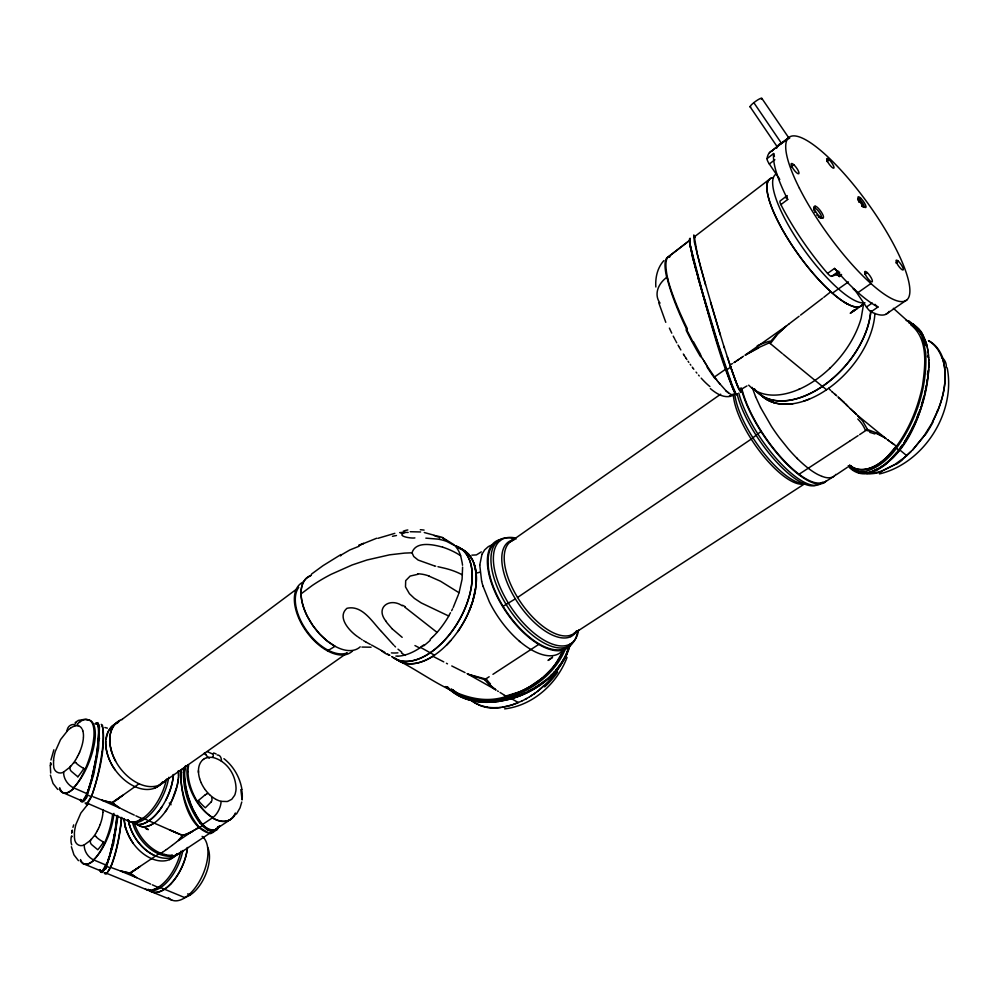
<?xml version="1.0" encoding="UTF-8"?>
<svg xmlns="http://www.w3.org/2000/svg" width="999" height="999" viewBox="0 0 999 999"><rect width="100%" height="100%" fill="white"/><g stroke="black" fill="none" stroke-linecap="round" stroke-linejoin="round"><path stroke-width="1.5" d="M198.414 770.729L198.464 772.477M737.262 394.168L736.912 395.067L735.876 393.693L731.805 384.091L718.181 344.043L702.235 291.171L691.32 249.812M184.715 766.92C182.692 782.005 186.975 797.314 193.244 810.938M98.889 734.34L98.913 732.729A35.752 5.37 -79.9 0 0 98.889 730.769L98.801 729.008A36.763 5.519 -79.9 0 0 98.639 727.297C100.599 723.301 93.294 722.552 96.978 723.688M183.766 767.607C181.955 787.337 188.486 807.716 200.212 823.551M928.808 367.944L928.77 359.128M479.757 565.097L481.643 581.218M479.757 565.034L481.968 554.32M740.259 389.735L740.259 389.16M178.571 776.223L178.396 770.704A37.512 18.419 -64.8 0 1 178.596 775.636L178.496 777.447M102.934 812.249L102.972 810.639A24.563 11.489 -65.4 0 0 102.934 809.59M736.563 394.081C733.541 393.519 731.53 383.391 729.545 379.145A91.533 3.821 73.5 0 1 727.871 374.438M863.723 303.184L861.188 318.044A76.96 47.115 -48.5 0 1 815.659 379.92A76.96 47.115 -48.5 0 1 756.168 390.984L751.997 388.249M927.821 371.128L927.784 371.853A71.828 35.902 -73.7 0 1 927.584 374.4M83.429 737.487L83.479 735.863A25.824 11.563 -64.2 0 0 82.867 731.006M928.733 369.543C924.749 408.628 908.054 460.489 867.045 473.351A75.512 42.982 -60.7 0 0 881.518 471.029M90.984 782.18L96.891 754.52L98.951 730.868M85.09 802.996L86.214 804.12L87.525 803.633L91.521 796.765L87.375 794.954L93.781 774.188L98.564 748.301L99.463 726.61L97.877 722.639L95.155 723.788M109.803 738.024L110.115 735.202A38.486 25.737 53.7 0 1 111.776 729.457L112.899 727.21M178.521 777.06L178.496 777.497M927.784 372.028L927.572 374.837M173.414 774.637L173.289 776.211A37.875 18.494 -64.7 0 1 172.115 783.204L171.291 786.425A37.512 18.319 -64.7 0 1 167.382 796.965L165.846 800.124M117.245 815.434L114.972 833.228L110.976 851.273M53.559 760.251L53.546 765.109M117.982 815.858L113.636 843.581L106.606 866.333L110.502 867.944C117.008 851.885 120.055 834.565 121.653 817.382M475.986 585.789L476.186 573.688L473.913 563.261M178.471 777.771L178.421 778.333M476.161 583.916L476.036 585.302M692.806 257.53L696.191 270.005M98.464 741.445L98.526 740.746A35.24 5.295 -79.9 0 0 98.876 734.64M105.819 740.072L106.069 738.211A37.937 25.437 53.6 0 1 106.281 736.9A38.574 25.874 53.7 0 1 107.73 732.467L111.576 726.66L117.195 722.839M105.844 739.884L108.004 731.855M116.708 820.853L116.771 820.204A33.766 5.582 -80.3 0 0 117.045 817.469M184.528 769.043L184.378 770.729A34.078 13.274 74.7 0 0 184.328 777.06M475.961 586.038L472.552 601.848M97.952 746.503L98.027 745.816A35.489 5.332 -79.9 0 0 98.327 742.994M180.856 770.379C180.12 791.033 186.863 827.909 210.602 833.628L213.561 832.155L216.059 828.783M97.927 746.678L97.765 748.014M50.337 765.571L50.574 762.699L51.261 764.747M50.312 765.746L50.687 773.076M120.567 825.973L119.53 833.054A37.325 6.244 -80.4 0 1 117.345 844.405L117.308 844.642M926.972 380.095L926.81 381.481M102.048 751.997L100.936 759.402A39.223 5.982 -79.9 0 1 98.626 771.39L97.827 774.949A42.645 6.481 -79.9 0 1 95.08 785.501L94.206 788.386A44.206 6.718 -79.9 0 1 91.421 796.116L87.6 802.459M926.947 380.519L926.672 382.442M97.228 752.01L97.253 751.81A36.251 5.445 -79.9 0 0 97.715 748.401M115.772 828.021L116.071 825.961A34.49 5.707 -80.3 0 0 116.496 822.689M97.078 753.034L96.816 754.682M114.91 833.366L115.022 832.691A35.739 5.907 -80.3 0 0 115.634 828.908M114.873 833.591L114.186 835.314M813.661 208.716A5.682 1.486 54.1 0 1 813.985 208.416L815.122 206.219A7.093 1.848 54.1 0 1 821.028 211.601A7.093 1.848 54.1 0 1 823.051 217.882L820.329 217.745A5.682 1.486 54.1 0 1 818.556 216.87M823.051 217.882L821.103 217.557A5.669 1.486 54.1 0 0 819.492 212.537A5.669 1.486 54.1 0 0 814.772 208.242L815.122 206.219M926.048 386.288L925.598 388.698M114.273 834.852L114.398 834.165A34.328 5.607 -80.4 0 0 116.821 815.546M114.673 834.702L114.148 835.539M95.779 760.863L95.667 761.45M114.585 835.152L114.061 836.001M95.155 762.112L96.129 758.865A37.562 5.632 -79.9 0 0 96.791 754.894M114.473 835.801L113.936 836.687M95.117 762.349L94.068 767.669M113.886 836.925L113.574 838.523M113.536 838.748L113.212 840.346M113.162 840.571L113.062 841.021A39.136 6.344 -80.4 0 1 111.339 848.426M94.293 768.356L94.618 766.82A39.436 5.907 -79.9 0 0 95.492 762.399M94.243 768.618L94.068 769.392M925.037 391.246L924.587 393.531M925.111 391.108L924.899 392.083M50.949 760.002L53.871 749.787M113.049 842.769L113.599 840.221A37.512 6.194 -80.3 0 0 114.423 836.051M570.242 643.793L569.792 646.128M924.799 392.332L924.649 392.982M117.258 844.867L116.583 847.751A40.584 6.781 -80.3 0 1 113.948 857.592L113.099 860.239A42.07 7.03 -80.3 0 1 110.39 867.282L107.929 871.528M112.812 843.855L112.288 846.128M93.606 771.478L93.057 773.888M241.77 802.022L240.035 807.866L236.513 813.973M177.035 786.388L178.384 778.658A37.25 18.294 -64.8 0 1 178.247 779.957A37.95 18.631 -64.8 0 1 177.235 785.539L171.953 800.524M92.795 774.937L91.983 776.76M92.258 775.636L92.033 776.535M111.863 847.864L111.301 848.713M92.47 776.285L91.696 777.871M923.888 396.216L923.526 397.877M111.738 848.363L110.976 849.974M92.27 777.085L90.547 782.167M111.676 848.613L111.413 849.612M923.775 396.64L923.551 397.515M92.17 777.484L91.983 778.209M110.914 850.186L110.652 851.21M111.314 849.987L111.089 850.848M937.636 410.177L937.349 411.238M176.773 787.462L176.598 788.124M111.014 851.148L110.477 851.822M110.914 851.51L108.953 858.403M110.901 851.548L110.102 853.221M923.138 399.338L922.601 401.273M91.121 781.405L90.322 782.979M90.984 781.917L89.211 786.7M176.423 788.76L176.448 788.673A37.487 18.407 -64.8 0 1 172.527 799.3L170.18 803.995M569.418 647.452L569.63 646.415M937.249 411.6L931.63 423.713L923.638 436.513M90.722 782.829L89.261 786.513M90.647 783.079L90.597 783.266A44.431 6.643 -79.9 0 1 89.997 785.289L89.535 787.05M694.367 236.963L697.302 254.121L705.519 284.877M110.252 853.883L109.54 855.144M937.112 412.1L938.461 408.966A72.303 43.594 -60.2 0 0 942.244 357.63A26.111 17.245 -19.9 0 1 946.303 367.495M110.14 854.245L109.902 855.057M72.939 827.347L73.689 824.862M922.04 403.196L921.602 404.645M568.144 648.801L567.932 649.487M569.005 648.776L569.255 647.739M469.143 611.126L472.677 601.423A64.548 36.701 -59.7 0 0 475.574 588.911M89.51 786.837L88.324 790.684M89.46 786.987L87.974 790.384L88.799 789.01A45.13 6.743 -79.9 0 0 89.398 787.187L89.41 787.15M472.44 602.172L470.754 607.08A64.061 36.439 -59.6 0 1 461.988 625.162L458.828 630.107M920.529 407.992L920.978 406.406M920.903 406.63L920.616 407.517M108.716 859.115L109.153 857.467A42.27 6.968 -80.3 0 0 109.728 855.644L108.404 858.753M565.184 649.45C547.589 692.382 483.741 718.156 445.467 686.563M108.629 859.09L108.604 859.165A42.945 7.08 -80.3 0 1 108.004 860.888L107.667 861.787L108.716 858.815L105.931 866.345L102.959 871.178L101.049 871.927L99.563 869.654L100.712 872.002L102.035 872.489L105.657 868.268M568.556 650.099L568.843 649.05M919.867 409.727L919.567 410.614M458.553 594.093L458.853 593.244M458.304 594.817L453.221 607.454M88.324 790.359L88.199 790.733A45.629 6.818 -79.9 0 1 86.426 795.204L87.862 790.709M340.534 555.931L341.159 555.057M567.469 650.849L566.97 652.21M87.924 790.546L88.087 791.358C87.2 793.918 83.104 806.031 80.22 799.487M919.055 412.237L918.543 413.648M568.069 651.423L568.394 650.361M918.368 414.11L917.656 415.959M100.125 824.625L100.512 823.551A24.401 11.414 -65.4 0 0 102.922 812.562M107.467 862.312L107.455 862.362A43.419 7.155 -80.3 0 1 105.682 866.483L105.132 867.582A43.169 7.118 -80.3 0 1 104.583 868.531L104.196 869.155M91.521 796.765C99.026 773.963 105.882 749.138 102.435 725.124L101.236 724.35M107.093 862.424L102.785 870.404M740.159 390.234L740.184 390.184A82.168 3.222 73.6 0 1 739.173 389.26L739.71 390.085M80.382 750.274L80.794 749.2A25.662 11.489 -64.2 0 0 83.404 737.824M917.294 416.883L916.545 418.706M563.648 649.874L555.444 664.248M567.907 651.685C559.602 672.339 540.896 687.225 520.716 695.516M567.045 657.417C557.117 683.678 532.991 705.519 504.62 708.878M916.358 419.168L915.571 420.829M566.595 653.346L567.245 651.748A58.466 44.555 -28.9 0 0 568.731 647.19M566.321 653.796L565.796 655.169A57.717 43.993 -28.9 0 1 563.823 658.99A62.937 47.902 -29 0 1 559.652 665.459M566.495 653.583L565.996 654.707M79.57 752.259L78.971 753.608M567.37 652.996C553.234 684.078 518.281 702.597 484.84 702.297M915.209 421.865L914.609 423.201L914.997 422.115M106.006 865.084L93.844 859.977A12.587 8.979 55.6 0 1 84.266 844.904C79.858 847.214 74.638 844.192 74.488 837.961M482.005 554.208L484.627 549.912L488.111 546.803A64.111 30.744 55.8 0 1 493.156 544.717M666.608 258.142L689.61 240.409L689.872 244.305M863.461 303.159L862.174 305.157M85.951 795.479L85.877 796.403L85.926 795.541M561.675 663.211L561.388 663.748M98.801 827.759L99.413 826.385A24.625 11.513 -65.4 0 0 100.012 824.912M452.609 608.778L451.635 610.701M914.135 424.038L913.598 425.412M914.21 424.088L913.81 424.975M863.436 303.221L863.061 303.958A78.209 21.166 54.3 0 1 830.656 291.608A78.297 21.191 54.3 0 1 777.859 221.141A78.297 21.191 54.3 0 1 773.126 177.61M98.664 828.071L98.152 829.12M562.35 661.925L562.887 660.863M78.821 753.92L78.247 755.119M562.937 660.764L563.374 659.827M563.286 660.039L562.874 660.576M565.359 655.943L564.922 656.842M913.186 426.273L912.587 427.535M86.413 797.127C85.802 800.037 81.156 805.094 80.345 799.575M85.552 796.353L83.479 799.774A43.019 6.356 -80 0 1 82.018 800.811L81.069 800.361M108.079 731.705L108.629 730.644M557.017 670.491L556.505 671.54L560.302 665.684M912.387 427.922L911.625 429.47M171.616 801.21L171.004 802.434A37.25 18.294 -64.8 0 1 139.91 826.023L137.7 824.674M110.502 867.944L106.568 873.85L105.245 874.05L104.096 872.689M859.802 199.688L860.601 198.077M98.739 738.473L99.55 738.323M97.952 829.545L97.29 830.818M78.059 755.469L77.348 756.83M911.225 430.232L910.638 431.381M932.754 421.603C942.606 402.222 949.262 379.008 942.244 357.63M564.398 657.854L563.985 658.653M190.672 832.279L190.06 832.604A19.068 10.49 0.8 0 0 191.096 832.067L192.095 831.48L191.134 832.03A18.269 10.027 0.7 0 1 190.147 832.517L186.963 833.953L192.195 831.43L177.31 841.42L182.118 836.213L180.981 835.039M560.389 665.534L560.714 664.972M910.239 432.13L909.639 433.254M909.227 433.991L908.615 435.102M182.218 836.026L180.357 838.573M108.704 730.506L108.866 730.219A37.937 25.437 53.6 0 1 113.986 724.612M450.474 612.762L448.601 615.971L421.241 602.921L414.398 598.401L409.428 593.718L405.494 586.888L405.694 580.644L410.139 576.073L417.744 574.325M908.103 436.014L907.579 436.913M84.94 798.189L85.302 797.527A45.367 6.781 -79.9 0 0 85.852 796.44M907.479 437.087L906.63 438.511M240.859 789.585L242.095 799.924A36.701 23.839 55.7 0 0 242.045 792.057L241.646 789.497M906.318 439.036L904.595 441.795M562.674 660.913L562.037 661.937M75.612 759.814L76.124 758.978A25.599 11.464 -64.2 0 0 77.248 757.017M95.642 833.628L96.116 832.866A24.338 11.376 -65.4 0 0 97.178 831.006M218.419 826.697L217.657 827.784L218.057 827.085M782.13 353.396L770.366 343.619L777.721 334.078L786.8 325.649L745.054 355.219L756.78 348.414L769.355 342.807L777.284 333.941L786.238 326.086M904.37 442.132L903.608 443.306M162.163 806.48L160.252 809.277A37.375 18.257 -64.7 0 1 131.743 821.665M167.32 808.79L165.409 811.575M459.552 629.033L457.629 631.843M561.376 662.949L560.926 663.623M902.322 445.042L901.31 446.491M560.701 663.96L559.989 664.972M902.384 445.104L901.073 446.815M881.443 471.815A75.312 43.307 -61.8 0 1 866.945 473.626C859.852 474.662 852.472 471.628 848.163 465.871C863.411 481.256 887.062 461.875 896.428 448.189C916.483 420.641 927.671 386.151 925.648 352.01C923.388 342.844 922.601 330.132 913.586 324.737M901.985 446.453C918.78 421.915 928.683 392.32 928.87 362.512M924.275 435.601L912.736 449.825M556.468 671.615L548.264 681.605L538.361 690.659M901.722 446.828L898.838 450.711M894.929 454.607A88.024 43.644 -73.8 0 0 899.137 449.438L901.26 446.703M901.036 447.028L900.586 447.652M923.213 437.112L912.899 449.65L901.672 459.94L903.583 458.391M559.477 665.696L558.903 666.458M900.349 447.964L899.674 448.876M83.991 799.637L84.266 799.262A44.805 6.693 -79.9 0 0 84.778 798.463M559.09 666.208L555.894 670.179M663.86 260.639C657.392 267.72 655.194 277.622 655.844 287M898.638 450.224L899.437 449.188M544.58 675.986L552.022 668.468L558.091 660.476A58.429 44.468 -28.8 0 0 563.786 649.637M558.354 667.182L557.854 667.819M161.988 782.667L158.416 786.113L154.033 788.398M898.588 451.036L893.406 457.142M205.282 794.63A10.14 1.024 -39.8 0 1 198.426 800.361L198.302 800.436A35.04 22.652 55.1 0 0 205.357 807.779L211.288 801.835M176.323 854.57L176.998 853.708A35.927 24.563 56 0 1 129.52 837.524L125.649 828.071L124.001 818.78M557.517 668.244L556.992 668.88A65.946 50.15 -29.1 0 1 554.083 672.202L554.345 671.927M217.62 827.821L215.896 829.195A39.723 15.31 74.9 0 1 212.912 830.132C204.046 828.945 200.324 821.59 195.692 814.46M83.779 799.912L83.716 799.974A43.931 6.568 -79.9 0 1 83.317 800.411L83.104 800.611M176.224 854.694L169.568 859.602M896.428 452.972L895.666 453.871M377.984 538.311L394.83 533.341M853.171 310.914L853.858 310.115M77.697 724.437L76.935 725.299M180.232 838.76L179.445 839.56M448.788 616.008A64.523 36.201 -59.7 0 1 437.112 632.379L433.429 636.338M895.404 454.17L891.258 458.553A86.975 43.144 -73.8 0 1 887.062 462.487L885.638 463.673M450.699 640.684L446.653 645.042M894.692 454.882L891.657 458.241M103.309 870.304L103.559 870.017A42.632 7.018 -80.3 0 0 104.058 869.342M553.858 672.452L552.41 673.963M893.143 457.417L884.864 465.097L876.822 470.329M70.517 728.146L68.731 729.532A25.05 11.226 -64.2 0 0 67.845 730.319L60.552 739.597L55.332 751.36A26.249 11.763 -64.2 0 0 54.72 753.546L54.008 756.855A28.472 12.775 -64.2 0 0 53.559 760.251M552.185 674.188L551.048 675.312M911.076 451.536L906.43 455.944M75.175 722.527L78.359 720.404L82.105 719.792A36.513 16.771 -64.4 0 1 87.45 719.592L87.138 719.555A10.227 9.091 -74.5 0 0 79.445 722.464M179.37 839.635L178.796 840.184M890.871 459.028L890.221 459.665M551.323 675.049L550.661 675.686A68.644 52.148 -29.1 0 1 546.965 679.02L543.006 682.205A71.216 54.046 -29.1 0 1 538.236 685.576L534.04 688.186M88.499 803.696A23.826 11.139 -65.3 0 0 87.875 804.245L80.869 813.036L75.986 824.262A24.963 11.676 -65.3 0 0 75.449 826.26L74.788 829.57A27.073 12.675 -65.3 0 0 74.401 832.779L74.438 837.537M103.022 870.604L103.072 870.554A41.808 6.893 -80.3 0 1 102.622 870.941L102.398 871.091M830.431 367.744L829.62 368.519M432.305 637.374L433.204 636.513M432.005 637.662L430.194 639.36M543.818 686.001L539.285 689.922M545.529 675.124L541.508 678.596M888.635 461.138L887.062 462.537M853.258 310.627L850.249 313.311L859.502 307.005M341.308 554.92L349.812 549.974L359.091 546.241M544.305 676.223L543.381 677.022M905.481 456.78L904.532 457.604M886.8 462.712L883.516 465.322A84.715 42.058 -73.8 0 1 879.52 467.994M202.947 759.727L202.31 760.301A24.825 16.046 55.8 0 0 201.586 761.063M542.42 677.846L541.733 678.396M541.57 678.546L529.982 686.563M787 325.487L789.247 323.763M800.549 315.11L822.627 298.202M162.425 852.384L165.409 850.286M423.738 644.904L421.99 646.278M799.075 316.283L789.335 323.701M172.29 845.279L176.586 841.982M544.767 680.831L544.13 681.33M172.015 845.491L167.008 849.187M538.436 690.609L537.749 691.146M301.024 593.893L312.138 585.576A168.656 104.208 -4.7 0 1 331.094 574.338L352.135 564.972L366.908 560.014L389.573 554.832L404.62 553.096L412.025 552.784L413.736 556.518L418.144 560.064L434.253 565.834M122.752 795.341L112.6 802.896L119.618 807.929M769.43 152.722L788.373 137.912L771.578 151.061M849.637 465.247C860.164 474.138 875.087 467.844 883.99 459.727A85.564 42.308 -73.8 0 0 896.503 446.166C909.59 428.396 917.894 407.492 922.464 386.001C925.299 365.834 928.758 338.773 910.638 324.687M881.905 461.413L882.492 460.951A85.227 42.145 -73.8 0 0 887.711 456.306L896.29 446.029M116.071 800.199L117.62 799.013M781.305 143.656L786.775 139.685M778.671 177.722L769.342 163.998A6.893 1.823 53.6 0 1 767.057 158.641L773.663 153.521A99.975 25.887 54.3 0 0 787.712 199.463L780.893 204.608A99.738 26.211 54.3 0 0 827.572 273.414A7.068 1.936 54.5 0 0 831.692 276.298L836.263 274.713L839.709 272.252M769.342 163.998L774.874 159.728M537.812 691.096L537.125 691.62M667.881 257.193L689.61 240.409M311.526 574.075L322.964 565.696L340.909 554.57M113.287 802.372L112.412 802.834M694.043 237.088L769.018 179.62M791.37 166.646L793.843 164.76M203.222 759.502L203.871 759.053M421.878 646.353L419.58 647.964L414.947 645.566M543.493 681.817L542.857 682.305M881.618 461.638L880.032 462.812A82.118 40.647 -73.8 0 1 867.394 468.931L863.66 469.542A74.7 37.025 -74 0 1 852.597 467.295L850.624 465.659M537.187 691.57L534.602 693.481M826.76 161.488L829.12 159.69M787.224 195.604L780.419 200.749A7.055 1.923 53.9 0 0 780.893 204.608M121.841 719.567L296.765 588.985M823.8 297.327L829.669 292.645A12.95 9.515 -18.8 0 0 830.669 291.608M102.547 800.361L111.851 802.634L122.415 795.579M132.879 871.403L130.332 873.263L136.626 877.621M552.597 657.067L548.051 660.426L552.36 657.654M133.092 871.24L139.698 866.682M132.093 871.977L131.281 872.589M542.207 682.792L539.91 684.44M485.614 678.983L468.856 674.475L484.627 679.645L489.173 676.748M133.791 870.728L137.762 867.981M118.257 798.538L117.745 798.875M535.302 692.981L533.966 693.93M827.572 273.414L834.527 268.419A7.08 1.911 54.5 0 0 838.636 271.328L831.692 276.298M481.318 551.873L476.373 554.92L471.853 555.157M838.723 275.949L841.021 274.313M836.263 274.713A7.018 1.911 54.7 0 1 839.347 276.536L841.645 274.887M118.844 798.126L120.117 797.214M120.891 796.665L139.048 783.765M480.032 572.202L476.311 573.089M706.468 365.097L714.485 376.973L725.611 369.23M832.442 293.132L848.413 281.905M726.71 369.892L730.631 367.108L723.963 346.378M864.61 274.35L867.157 272.552M895.891 262.924L898.326 261.214M858.029 292.582L870.866 283.554M159.378 785.039L347.315 652.871A41.334 23.177 54 0 1 307.68 632.055A41.334 23.177 54 0 1 298.689 587.4M510.102 542.007L720.666 394.193M534.353 693.656L532.355 695.029M742.107 388.786L746.99 385.914M855.356 290.397A78.671 20.667 54.3 0 1 853.208 288.823A6.956 1.873 54.8 0 1 857.055 293.144L866.47 307.018L872.227 303.009M866.47 307.018A6.918 1.848 54.9 0 0 871.078 311.8L877.984 307.018A6.931 1.836 54.9 0 1 874.974 304.308M882.567 466.009L881.505 466.733M743.481 356.243L742.269 357.08M885.826 314.335L906.917 299.85M859.577 434.665L867.394 429.433L876.26 432.867L883.778 437.05L875.761 433.166M166.558 849.5L165.684 850.099M742.357 357.03L741.183 357.817M135.814 869.28L129.633 873.039L120.33 870.866M114.136 724.512L116.121 723.338A37.85 25.4 53.7 0 1 118.556 722.327M741.221 357.804L740.571 358.229M503.071 606.318L515.359 598.838M761.275 431.218L751.223 439.11L517.569 597.464M539.248 684.889L538.236 685.564M740.209 358.479L739.597 358.891M136.438 868.88L140.022 866.458M836.25 474.75L847.327 467.37M70.742 727.984L71.416 727.559A25.337 11.351 -64.2 0 1 72.315 727.047L73.202 726.61A25.824 11.563 -64.2 0 1 74.076 726.285L75.325 725.886M139.048 867.12L160.115 852.971M202.685 824.375L212.5 817.794A37.125 20.542 64.4 0 0 235.314 813.074M199.013 827.871L202.148 825.773L208.017 830.419L213.199 831.593L216.87 829.919L219.655 825.798L217.295 829.158L214.298 830.881L210.739 830.806L207.23 829.195L199.35 821.265L192.308 808.591M854.982 310.002L851.323 312.437L857.192 308.529M738.86 359.378L739.51 358.953M738.948 359.328L737.999 359.952M180.569 852.659L211.9 831.817M215.809 829.245L230.757 819.305M532.417 694.992L531.705 695.454M738.086 359.902L737.012 360.602M858.104 435.639L850.074 440.896M737.799 360.09L735.289 361.725M537.937 685.776L537.012 686.388M532.092 695.204L531.381 695.666M849.737 441.121L798.638 474.525M497.165 671.578L492.944 674.325M538.736 644.405L497.539 671.328M573.876 633.553L804.357 483.991M735.526 361.576L734.789 362.038M531.118 695.841L530.407 696.291M734.665 362.125L733.803 362.674M823.213 483.141L834.015 476.261M787.212 139.41L788.76 138.499M732.429 363.549L730.057 365.035L731.443 369.131M192.944 830.993L197.203 828.458M530.469 696.253L529.42 696.902M183.329 772.577L184.166 772.639M194.068 830.294L193.232 830.818M536.176 686.9L535.114 687.549M745.866 354.72L758.641 347.964M204.071 758.915L204.783 758.516M529.482 696.865L528.758 697.302M327.51 650.861L335.077 646.278L327.21 641.021L319.568 633.915L312.874 625.599L307.292 616.296A43.594 24.263 54 0 1 306.306 578.309L311.164 575.312M194.393 830.094L195.13 829.657M200.175 826.735L199.575 827.085M98.614 738.673L98.389 738.698A36.076 5.332 -80 0 1 95.467 760.414M199.163 827.334L198.214 827.884M533.866 688.311L533.541 688.498A73.501 55.732 -29.2 0 1 527.996 691.495M528.159 697.664L526.773 698.463M199.276 827.259L207.505 832.379M199.088 827.372L199.4 827.184A42.757 16.658 74.8 0 1 194.031 820.279L192.432 817.657A41.246 16.071 74.8 0 1 187.675 807.866L186.401 804.532A38.749 15.122 74.8 0 1 184.028 797.165L183.117 793.606A33.854 13.249 74.8 0 1 181.568 769.38M195.554 829.407L196.204 829.033M398.776 660.839C431.83 677.322 466.296 709.502 506.268 696.453A73.214 55.432 -29.3 0 0 524.95 689.31L529.782 686.675M529.333 686.937L530.407 686.313A71.216 53.958 -29.3 0 0 541.183 678.845M197.715 828.159L196.978 828.596M198.014 827.996L196.915 828.633M191.796 831.655L191.346 831.917M878.645 468.506L876.248 469.767A81.718 40.609 -73.9 0 1 872.602 471.278M532.954 688.823L531.868 689.435M526.823 698.438L525.774 699.013M528.596 687.362L526.985 688.236A72.939 55.232 -29.3 0 1 519.58 691.832L505.731 696.091M526.161 698.813L525.112 699.375M210.464 832.354L213.262 830.856M531.131 689.834L530.032 690.421M525.149 699.362L521.428 701.236M734.065 394.717L735.189 394.006A74.838 25.674 54.2 0 1 734.065 394.717L730.893 394.468L726.148 390.946M877.634 469.006L876.61 469.518M529.295 690.809L527.809 691.558M120.142 720.341L118.119 721.54A38.162 25.524 53.7 0 0 112.899 727.147M527.609 691.695L522.689 693.943A75 56.843 -29.2 0 1 516.52 696.328L516.471 696.34M86.763 793.581L73.789 787.899A13.312 9.316 52.9 0 1 63.674 772.002L70.03 767.095A24.276 10.877 -64.2 0 0 70.979 766.071L73.976 762.287A25.275 11.314 -64.2 0 0 75.512 759.977M63.674 772.002C59.853 774.587 53.534 772.165 53.596 765.534M876.285 470.591L866.907 473.576M521.753 701.086L511.788 705.032L501.835 707.329M789.085 138.337L789.734 138.074M138.386 820.691L139.535 820.229M525.174 692.806L524.038 693.318M215.01 829.894L216.121 829.245A38.049 14.748 74.8 0 0 217.47 827.996M799.65 389.023L798.75 389.41M875.599 469.98L874.587 470.417M84.291 844.892L90.335 840.471A23.089 10.802 -65.4 0 0 91.234 839.522L94.081 835.976A24.026 11.239 -65.4 0 0 95.529 833.815M358.753 545.479L376.71 538.224M522.902 693.818L522.127 694.13M809.502 399.038L803.571 401.223M154.495 889.11L155.594 888.71M520.304 695.679L517.457 696.765M520.591 694.755L519.055 695.354M214.797 829.982L213.386 830.356M184.628 834.827L186.975 833.99L182.854 835.289L174.588 832.042M517.894 695.791L517.12 696.066M517.045 696.902L515.809 697.339M516.421 696.365L511.038 697.976M872.377 471.353L869.492 472.165A78.384 38.986 -73.9 0 1 866.458 472.639M881.543 471.228L896.215 463.886L881.48 471.253M515.397 697.477L510.851 698.9M514.772 696.852L513.998 697.102M184.927 834.677L182.605 835.414M206.768 757.729L206.393 757.841A24.538 15.859 55.8 0 0 205.02 758.391M511.638 697.814L510.801 698.114A75.362 57.105 -29.2 0 1 504.27 699.687M497.714 701.623L510.439 699.013M405.194 532.529C395.192 535.876 410.739 538.661 414.897 537.912M227.66 801.423L231.793 799.262L234.665 795.266A25.187 16.284 55.8 0 0 235.215 793.78L235.839 791.046A27.31 17.67 55.7 0 0 236.051 788.011C235.427 773.288 226.111 761.188 213.599 757.642A23.264 15.035 55.8 0 0 212.45 757.429L212.35 757.417A5.157 3.646 2.2 0 0 212.687 753.583M820.329 217.745L821.103 217.557M507.904 698.788L507.005 699.013M813.985 208.416L814.772 208.242M227.248 801.523L221.091 801.36A13.062 6.756 -64.9 0 1 212.5 817.794M879.482 473.926C924.013 463.186 955.943 412.774 947.202 367.882M503.833 699.775L501.91 700.024M96.204 723.401L95.892 723.476A43.219 6.406 -80.1 0 0 95.367 723.713M502.11 700.087L498.414 700.649A73.714 55.894 -29.2 0 1 479.995 700.936L474.825 700.149A69.243 52.572 -29.3 0 1 469.255 698.788M361.925 647.065L371.091 647.202M792.994 403.708L789.647 404.083A76.424 47.253 -48.3 0 1 773.813 402.597L766.108 399.113L759.902 393.906A76.511 47.315 -48.3 0 0 827.784 388.911A76.511 47.315 -48.3 0 0 874.924 313.474M75.936 725.786L76.773 725.711A24.738 11.076 -64.2 0 1 77.123 725.711L77.822 725.774M134.166 821.927L133.379 822.015A37.525 18.219 -64.7 0 0 166.196 780.481M497.527 707.779L501.923 707.317A64.585 44.293 -43.9 0 0 518.356 702.559L510.951 698.426M730.419 396.341C722.839 397.927 715.896 393.181 710.339 388.586M500.611 707.492L497.377 707.791M791.42 403.908L785.988 404.258M399.625 532.629L401.785 532.43M496.878 701.623C479.358 703.87 459.165 700.574 446.99 686.638M213.037 830.394L211.563 830.369M150.462 890.097L149.6 890.146A35.739 17.957 -65.9 0 0 180.894 851.235M410.189 531.718L420.591 531.967M866.682 472.377L866.121 472.677M494.143 700.986L492.357 701.098M865.946 472.689L863.76 472.727A75.25 37.45 -74 0 1 861.163 472.465M106.631 872.701L105.382 872.789L148.277 890.384M171.915 855.294L172.49 855.269A36.089 24.525 56 0 1 134.578 824.063M403.833 532.33L408.154 532.43M397.54 656.081L395.891 656.081M207.293 751.623L212.1 753.783M857.317 307.093L853.908 306.643M862.062 206.231L863.436 206.256M487.012 701.211L485.851 701.186M818.293 216.646L819.742 216.683M425.836 538.136L438.024 539.135A70.142 55.782 -61.6 0 1 446.715 541.421L454.957 545.716A64.523 36.201 -59.7 0 1 460.651 555.719L462.312 563.399M484.078 702.272L481.805 702.135M480.906 701.91C469.93 700.948 458.841 697.314 450.549 689.847M107.368 728.134L104.87 727.497M101.299 871.078L100.362 870.429M862.499 472.29L861.038 472.04M129.945 873.076L125.849 872.352M212.238 757.392L208.866 757.317A24.226 15.659 55.8 0 0 207.043 757.654M112.188 802.684L107.53 801.772M855.619 306.98L854.707 306.83M487.487 707.379L478.958 705.007A63.124 43.968 -45.9 0 0 497.277 708.116M864.285 473.026L867.045 473.351M164.423 854.47L165.834 854.744M906.168 320.504L909.078 321.004L918.993 329.146L922.801 334.653L925.761 341.621M860.838 472.402L858.89 471.915A72.527 36.101 -74 0 1 856.705 471.091A66.721 33.217 -74.2 0 1 853.358 469.093M424.275 532.529L433.091 534.952M851.273 468.256L858.478 472.552L866.982 473.339L865.371 473.026M475.012 699.987L473.938 699.762M78.097 725.823L78.384 725.898A26.449 11.851 -64.2 0 1 78.634 725.961L79.296 726.211M125.25 872.227L120.891 871.053M866.083 430.269L870.629 431.443M437.962 566.708L444.605 568.231A71.016 43.144 -6.9 0 1 462.387 574.887M444.056 539.46L444.692 539.61M435.689 566.171L434.827 565.971M107.055 801.673L103.709 800.748M221.004 801.335L219.842 801.011A24.038 15.547 55.8 0 1 218.719 800.624L216.421 799.6M472.165 699.362L470.079 698.801M908.703 322.402L911.026 323.127M774.799 402.884L771.515 401.81M445.229 539.772L445.891 539.959M909.19 322.952L910.988 323.526M445.579 539.872L446.291 540.084M442.694 547.215C433.441 544.53 415.709 540.784 412.025 552.784M429.008 576.123L440.497 581.218L459.041 592.732L462.087 579.208L462.599 567.145M98.302 738.686L98.327 738.686A36.876 5.457 -80 0 0 96.94 723.825M101.985 800.162L102.947 800.499M466.995 698.051L465.959 697.689M119.43 870.554L137.675 878.133M111.913 867.819L118.619 870.279M467.033 697.839L466.046 697.477M446.878 540.284L453.933 544.692M858.69 471.366L857.779 471.016L858.353 471.291M822.015 476.398L825.062 477.347A70.954 23.164 55.5 0 0 830.656 477.647L832.13 477.247A70.954 23.164 55.5 0 0 835.851 474.4M209.553 829.857L210.29 830.094A42.058 16.296 74.7 0 0 211.288 830.331M93.257 796.815L100.162 799.5M821.89 476.361L818.169 474.687A70.954 23.164 55.5 0 1 788.373 448.951L779.582 437.987A70.954 23.164 55.5 0 1 771.353 426.211L760.589 407.567M465.084 697.352L464.797 697.24A65.909 50.075 -29.4 0 1 460.114 695.092M213.624 752.959L216.096 753.933M434.178 535.377L435.527 535.926M465.059 697.102L463.161 696.291M771.216 401.698L770.304 401.311A76.96 47.59 -48.2 0 1 759.065 392.919M151.423 891.707L171.816 900.087M82.892 863.511L100.999 870.991M158.878 886.9L184.965 897.701M187.675 893.88L190.247 894.954M152.347 884.839L157.068 886.937A3.259 1.586 3.3 0 1 157.642 887.362M150.612 884.103L144.83 881.505M175.3 832.367L176.211 832.779M145.767 828.483L148.339 829.607L145.23 828.034M86.364 802.809L129.87 821.678M62.438 792.432L81.481 800.699M100.749 799.712L120.442 808.341M142.957 818.193L174.588 832.055L173.951 831.767M171.728 830.793L171.091 830.519M172.702 831.218L173.576 831.605M169.393 829.769L175.424 832.429M135.864 815.796L141.059 818.243M138.536 878.546L143.931 881.068M436.051 536.163L437.662 536.9M468.456 674.25L468.194 674.125M134.278 815.097L128.259 812.237M176.149 832.754L179.345 834.265M121.354 808.803L127.335 811.762M462.237 695.866L460.127 694.804M442.008 537.574L445.242 539.135M451.76 665.958L465.022 672.589M462.087 549.4L464.298 550.624M912.387 323.713L913.273 324.163M467.057 673.613L495.679 689.747M402.297 605.794C389.91 597.215 375.05 607.28 385.701 620.866M371.503 645.004L384.84 652.384M447.49 663.836L446.416 663.286M370.267 644.38L366.196 642.195M848.001 304.308L844.33 302.21M735.301 393.818C719.105 357.854 709.752 316.995 698.251 278.684M438.986 537.562L439.772 537.986M119.356 807.779L118.219 807.167M216.134 799.45L215.26 798.963A24.313 15.722 55.8 0 1 214.098 798.251L212.937 797.452A24.713 15.972 55.8 0 1 211.788 796.578L210.127 795.192M103.234 841.87L103.534 842.02A34.765 16.284 -64.8 0 1 97.765 849.749L91.696 844.667A5.207 4.471 -37.5 0 1 90.847 839.385M443.768 661.887L433.778 656.743A10.127 6.006 -2.5 0 0 432.754 656.38A64.061 36.439 -59.6 0 1 395.192 658.141M459.827 694.942L452.822 689.859M83.804 768.443L83.866 768.481A36.551 16.396 -63.7 0 1 77.847 776.747M459.54 694.78L456.493 692.956A62.737 47.69 -29.5 0 1 452.784 690.209M83.679 768.381L83.741 768.418A10.377 2.448 31.4 0 1 76.286 763.286M389.622 655.169L387.6 654.033M507.217 697.539L510.027 699.125M420.529 647.364L434.478 655.157M365.871 642.007L363.411 640.546M134.803 876.647L132.592 875.236M117.982 807.03L113.998 804.282M404.92 607.205L437.038 632.379M497.514 690.946L498.351 691.433M913.698 324.413L921.215 331.668L926.16 342.919M207.355 828.77L208.179 829.245A42.957 16.646 74.7 0 0 209.266 829.744M77.872 776.835L71.391 771.378A5.495 4.633 -34.6 0 1 70.554 765.933M500.024 692.444L503.558 694.667M464.098 550.499L462.762 549.737A64.048 36.426 -59.6 0 0 457.917 547.902M886.101 438.648L883.903 437.137M362.113 639.722L361.413 639.26M913.91 327.023L915.971 328.534A67.795 33.879 -73.9 0 1 918.581 331.243M464.285 550.624L465.059 551.148A63.761 36.264 -59.6 0 1 468.556 554.208M503.833 694.842L505.544 695.966M495.129 689.41L495.979 689.972M884.939 437.837L885.963 438.536M360.339 638.548L358.591 637.362M895.966 445.804L890.459 441.933M464.71 550.899L469.168 554.92L472.564 560.152M221.428 761.163L221.466 761.188A12.8 6.543 -64.2 0 0 217.195 754.994M851.185 466.408L849.812 465.384A65.934 32.68 -74.2 0 1 849.637 465.209M894.018 444.48L892.619 443.494M132.792 875.374L131.843 874.612M357.792 636.8C349.575 631.256 336.588 617.157 346.953 608.304C362.3 604.707 372.29 622.04 381.381 631.43M892.269 443.244L891.395 442.619M402.172 637.337L392.232 628.895M914.709 327.173L915.596 327.847M891.22 442.495L889.035 440.884M401.748 652.172L398.014 649.175M889.098 440.909L888.248 440.272M769.355 342.807L770.304 343.569M888.336 440.334L887.274 439.523M888.423 440.397L887.462 439.672M451.173 688.835L455.656 692.332M728.308 392.819L726.423 391.196M223.926 758.666C233.479 766.183 239.985 777.409 241.908 789.397M751.872 388.149L748.663 385.152M783.091 354.183L822.389 386.438M131.456 874.362L130.07 873.138M896.428 448.189L899.1 450.387M822.364 386.351L826.46 389.71M885.426 438.174L857.804 415.584M899.212 449.488L906.742 455.669M114.223 804.395L112.6 802.896M831.418 391.158L832.042 391.733M519.905 641.645L519.268 641.096M916.021 328.196L916.17 328.321A68.444 34.266 -73.7 0 1 918.481 330.632M855.319 413.261L856.368 414.173L854.632 412.649M834.652 394.031L836.75 395.841M835.938 395.142L831.967 391.658M856.068 413.923L862.612 420.941L867.169 428.896M852.884 467.932L851.398 466.508M855.306 413.261L853.758 411.888M837.986 396.928L839.485 398.251M838.511 397.39L839.21 398.014M854.257 412.337L850.374 408.741M893.368 308.316L914.222 326.973M839.385 398.164L843.468 401.948M689.785 238.599L690.334 246.416M839.734 398.476L841.108 399.725M853.483 411.625L852.572 410.801M852.284 410.552L850.686 409.041M841.445 400.037L843.755 402.222M726.273 391.059L718.119 381.843M209.715 794.804L208.204 793.293A23.739 15.347 55.8 0 1 207.717 792.781L206.668 791.57M137.325 824.337L136.688 823.688M843.918 402.372L845.753 404.183M395.529 646.915L394.605 646.016M843.581 402.048L844.355 402.797M850.336 408.703L847.189 405.606M78.446 860.663L73.951 854.844L71.379 846.74M845.604 404.021L846.865 405.282M797.377 458.628L796.727 457.979M847.552 405.969L845.991 404.42M57.755 789.447L53.034 783.441L50.4 775.112M829.782 389.485L830.519 390.284M392.145 628.796L387.113 622.951A40.072 38.287 -43.7 0 1 385.714 620.854M857.841 415.621L860.052 418.057M393.731 645.129L381.468 631.543M850.574 467.569L849.225 466.083M690.109 238.237L689.397 239.186L690.721 248.239M447.939 687.225L448.776 688.124M489.46 684.452L495.042 689.31L489.285 684.864L484.652 679.67M759.74 393.718L759.14 393.019M468.556 554.22L469.18 554.932A64.71 36.788 -59.7 0 1 472.552 560.114L474.026 563.561A63.636 36.189 -59.6 0 1 476.123 572.976L476.136 573.076A63.611 36.176 -59.6 0 1 476.161 583.916M699.238 375.936L698.513 375.087M719.904 384.091L719.28 383.304M696.84 373.064L696.078 372.127M206.343 791.183L206.019 790.771A25.362 16.384 55.8 0 1 205.682 790.334L204.62 788.885M717.319 380.794L717.994 381.693M829.345 388.948L828.87 388.211M716.72 380.007L717.332 380.819M693.83 369.243L693.131 368.331M716.733 380.032L715.921 378.933M692.782 367.857L692.245 367.132M715.921 378.946L715.097 377.822M714.485 376.973L715.109 377.834M919.867 332.38L920.191 332.854A67.133 33.616 -73.7 0 1 921.153 334.315M735.564 393.631L735.426 393.419A83.629 3.496 73.5 0 1 734.802 392.307M690.821 365.184L690.172 364.285M115.247 770.017C108.941 762.037 105.032 748.975 105.744 741.033A38.112 25.574 53.7 0 0 106.593 750.961M133.092 843.206L128.434 835.339M688.823 362.362L688.074 361.276M789.235 138.499L761.9 98.464M753.833 102.66L781.48 143.307M750.037 106.693L777.434 147.09M198.039 818.993L198.976 820.354A43.881 17.008 74.7 0 0 200.125 821.89L201.286 823.326A44.143 17.095 74.7 0 0 204.795 826.897L205.944 827.821A43.644 16.908 74.7 0 0 207.08 828.608M686.887 359.528L686.063 358.279M197.889 818.78L197.839 818.705A43.344 16.796 74.7 0 1 196.741 816.982L196.166 816.033M685.876 357.992L685.339 357.18M81.768 728.458L81.381 727.921A26.523 11.876 -64.2 0 0 80.819 727.284L80.295 726.822A25.887 11.588 -64.2 0 0 79.558 726.348M684.777 356.306L684.015 355.107M706.705 365.459L703.708 360.664M702.809 359.203L703.308 360.015M702.484 358.641L702.859 359.265M702.397 358.516L700.898 356.006M680.843 349.95L680.307 349.051M700.561 355.444L701.023 356.218M679.782 348.151L679.258 347.24M678.895 346.628L678.034 345.092M195.667 815.172L195.542 814.947A42.507 16.483 74.7 0 1 194.643 813.323L194.106 812.299M695.267 237.55L693.806 234.977L694.317 241.908L700.561 267.208L720.329 335.127M72.128 836.613C71.453 833.291 70.08 841.233 71.716 844.842M693.206 342.395L686.363 329.121L686.8 329.995M115.597 761.063L114.023 757.916A38.162 25.524 53.7 0 1 109.815 738.149M675.774 340.996L675.349 340.209M674.824 339.21L674.275 338.149M673.826 337.275L673.226 336.101M760.489 407.355L755.594 396.678M738.81 388.574L739.11 389.148L736.251 382.467M110.639 762.374L111.488 764.01A37.937 25.437 53.6 0 0 162.625 781.805M734.627 391.958L734.115 390.846A86.838 3.634 73.5 0 1 733.191 388.698M82.305 729.445L82.817 730.793M738.423 387.749L738.448 387.812A86.913 3.409 73.6 0 1 736.338 382.717M201.286 783.041L201.848 784.215A25.437 16.434 55.8 0 0 202.647 785.714L203.509 787.187A24.825 16.046 55.8 0 0 204.42 788.586M97.914 724.362L97.627 723.825A40.472 6.069 -79.9 0 0 97.003 723.276M669.405 328.109L669.655 328.671A57.742 15.097 60.3 0 0 671.765 333.142M201.086 782.592L200.662 781.605M191.808 807.454L190.821 805.107M665.784 322.315L658.703 302.647M733.029 388.311L732.804 387.749M755.569 396.64L752.197 387.375M80.694 799.737L80.907 800.187A40.322 6.031 -79.9 0 0 81.456 800.873M732.766 387.662L732.18 386.188A89.685 3.746 73.5 0 1 730.881 382.792M190.772 804.982L190.422 804.108M200.512 781.23L199.725 778.983M736.201 382.355L735.576 380.694A89.048 3.496 73.6 0 1 733.766 375.761L731.693 369.842M735.701 381.031L735.089 379.408A89.386 3.509 73.5 0 1 730.057 365.035L727.309 356.743M730.232 381.231L730.619 382.317M729.819 380.119L727.397 373.052M189.71 801.061L192.308 807.642A41.621 16.009 74.8 0 0 195.717 814.372M727.622 373.901L726.335 369.992M726.897 371.628L727.284 372.739M730.631 367.108L737.949 387.337L740.783 392.457L740.746 389.86M726.66 371.153L726.223 369.655A91.97 3.834 73.5 0 1 724.225 363.723M726.173 369.717L724.138 363.648M724.1 363.349L722.964 359.927M723.601 362.063L722.452 358.366M722.527 358.778L715.571 337.013M460.564 555.744L460.015 555.294A70.255 47.415 -1.4 0 0 442.732 547.177M724.412 348.102L710.514 302.26M188.249 797.901L188.724 799.375A39.061 15.172 74.7 0 0 190.185 803.471M483.041 586.201L489.348 601.86A64.111 30.744 55.8 0 0 562.487 650.749M483.029 586.176L482.792 585.414A64.111 30.744 55.8 0 1 481.643 581.218M188.174 797.664L187.687 796.053M714.51 333.379L715.621 336.975A89.985 3.759 73.5 0 0 722.314 357.967M714.972 335.077L713.536 330.194A84.64 3.546 73.5 0 1 711.151 322.377L710.064 318.793M713.773 331.181L710.739 321.253M710.139 319.255L706.256 305.931M709.265 316.109L709.128 315.659A80.682 3.384 73.5 0 1 706.88 308.054M706.58 307.242L702.509 292.944M111.476 751.148L110.664 747.964M705.394 302.972L705.644 303.821M129.52 825.361L128.734 822.289M125.637 828.059L125.35 827.047M702.609 293.544L699.462 282.367M701.81 290.484L702.459 292.757M926.16 342.582L926.885 345.617M698.975 280.582L699.55 282.405M699.188 281.081L698.289 277.822A71.528 3.022 73.5 0 1 696.852 272.502M698.738 279.433L696.64 272.028M107.155 753.271L107.405 754.145A38.099 25.562 53.7 0 0 109.94 760.913M696.216 270.404L696.778 272.215M695.791 268.806L696.59 271.516M695.729 269.28L694.13 263.112M107.043 752.871L106.631 751.173M926.535 343.931L927.197 347.015M694.317 262.762L694.005 261.551M693.943 261.326L693.731 260.464A69.655 2.935 73.5 0 1 692.919 257.168A69.705 2.947 73.5 0 1 691.545 251.373M692.931 257.267L691.083 248.788A70.667 2.985 73.5 0 1 690.471 246.316M125.137 826.21L124.863 824.987M186.463 791.445L186.576 791.882A37.063 14.411 74.8 0 0 187.575 795.691M186.413 791.22L186.251 790.546M691.608 252.735L690.696 248.639M691.47 251.011L690.983 248.826M186.201 790.321L186.039 789.547M690.846 249.35L690.671 246.853M186.014 789.435L185.876 788.798M927.209 346.715L927.497 348.451M690.409 245.991L690.097 244.28A72.452 3.059 73.5 0 1 689.809 242.432M927.497 348.151L927.759 349.925M185.177 785.002L185.202 785.202A35.539 13.824 74.8 0 0 185.826 788.548M927.771 349.625L927.996 351.423M185.14 784.814L184.84 782.692M98.601 727.085L98.389 725.873A38.362 5.757 -79.9 0 0 98.027 724.625M462.4 564.01L462.525 565.234M928.009 351.136L928.208 352.947M928.221 352.684L928.396 354.508M689.76 242.045L689.685 241.209A75.175 3.172 73.5 0 1 689.697 240.185M98.714 727.235L98.876 730.519M928.396 354.245L928.546 356.106M928.546 355.844L928.67 357.717M928.67 357.467L928.833 361.039M184.34 777.422L184.49 779.482A34.578 13.462 74.7 0 0 184.79 782.304M733.316 394.455A77.997 13.312 65.5 0 1 729.507 395.654M714.972 378.596A78.721 13.586 63.3 0 1 707.017 367.008M700.636 354.508A77.435 13.312 63.3 0 1 693.443 341.72M700.599 356.755A76.898 14.698 63.5 0 1 686.163 330.257M687.387 328.746A74.7 14.398 63.5 0 1 667.744 278.983M686.6 329.046A74.65 15.21 63.7 0 1 667.157 278.184M660.027 303.122A26.861 19.83 -16.1 0 1 666.595 277.447M667.832 279.108A74.713 15.572 64.5 0 1 669.68 256.431M666.745 277.635A74.725 15.397 63.6 0 1 669.817 256.955M705.744 363.723A78.147 12.962 63.1 0 1 703.721 360.464M695.766 268.394A70.167 2.96 73.5 0 1 694.63 264.011M701.385 288.986A73.801 3.109 73.5 0 1 699.65 282.742M705.032 301.723A76.923 3.234 73.5 0 1 702.996 294.68M735.913 394.018A80.257 3.359 73.5 0 1 735.788 393.906M698.888 280.332A70.867 2.822 73.6 0 1 696.44 271.253M693.381 260.889A69.193 2.86 73.6 0 1 692.045 255.407M693.443 259.64A69.181 2.61 73.8 0 1 692.245 254.695M690.434 247.802A70.879 2.985 73.5 0 1 689.685 243.719M676.735 342.769A59.066 15.435 60.3 0 1 676.311 341.983M683.816 354.782A61.126 15.959 60.3 0 1 683.341 354.033M709.914 386.563A61.576 16.071 60.3 0 1 701.198 378.146M864.984 302.784A78.459 20.967 54.3 0 1 800.848 245.155A78.459 20.967 54.3 0 1 776.51 173.876M862.799 304.208A78.159 21.154 54.3 0 1 798.164 254.221A78.159 21.154 54.3 0 1 772.364 177.859M870.866 310.714A76.673 47.24 -48.3 0 1 821.852 386.813A76.673 47.24 -48.3 0 1 754.257 388.886M757.242 345.779A67.782 43.182 -17.8 0 1 769.692 341.159M740.047 388.386A70.842 2.685 73.7 0 1 740.109 389.185M179.583 852.622A35.914 24.5 56 0 1 150.462 853.271A35.914 24.5 56 0 1 128.484 820.778M169.256 802.984A35.914 24.5 56 0 1 171.066 804.757M155.557 856.031A35.939 24.513 56 0 1 133.454 834.852L131.955 831.855A36.139 24.65 56 0 1 128.272 819.767M128.059 834.54A36.064 24.688 56 0 1 124.013 818.531M182.879 850.511A35.714 17.97 -65.9 0 1 166.296 882.841A35.714 17.97 -65.9 0 1 145.13 888.623M121.428 817.756A33.304 5.582 -80.4 0 1 120.592 825.936M106.543 867.319A44.381 7.705 -80.6 0 1 105.582 869.13M112.5 814.972A36.713 12.975 -71.8 0 1 93.856 859.777M93.819 860.251A36.726 14.186 -70.7 0 1 80.22 860.601M93.844 860.039A36.713 13.062 -71.7 0 1 80.519 859.552M113.936 813.386A36.751 13.986 -70.2 0 1 93.881 859.502M110.827 851.822A41.396 6.831 -80.3 0 1 110.277 853.758M100.749 870.978A38.374 6.319 -80.3 0 1 100.187 870.179L99.95 869.654A34.94 5.669 -80.5 0 0 100.325 870.204M102.772 870.479A40.934 6.668 -80.5 0 1 101.336 871.078M87.038 805.019A12.388 8.679 54.4 0 1 87.138 804.108M103.247 841.895A9.79 2.597 31.7 0 1 96.304 837.05M95.13 836.051A5.082 2.872 77.3 0 1 96.441 836.687M511.675 540.284A3.322 2.922 71.1 0 0 513.886 539.91A55.807 26.174 55.8 0 0 521.091 602.884A55.807 26.174 55.8 0 0 576.573 630.943M576.585 631.093A56.743 26.673 55.8 0 1 518.931 604.358A56.743 26.673 55.8 0 1 513.673 539.747M803.358 483.703A61.95 20.929 55.5 0 1 762.2 451.011A61.95 20.929 55.5 0 1 734.889 394.705M804.12 483.791A60.839 20.629 55.5 0 1 761.65 453.796A60.839 20.629 55.5 0 1 733.303 394.143M578.546 630.057A62.5 29.533 55.8 0 1 512.125 608.891A62.5 29.533 55.8 0 1 515.284 537.962M577.459 631.78A63.436 30.032 55.8 0 1 508.703 608.478A63.436 30.032 55.8 0 1 516.058 539.023M821.028 483.291A69.593 23.227 55.5 0 1 778.159 460.589A69.593 23.227 55.5 0 1 738.785 393.082M815.371 485.414A68.469 22.94 55.5 0 1 772.402 457.292A68.469 22.94 55.5 0 1 737.087 393.881M569.667 645.029A63.362 30.107 55.8 0 1 505.694 610.451A63.362 30.107 55.8 0 1 500.449 540.384M823.238 481.968A69.68 23.127 55.5 0 1 779.645 455.781A69.68 23.127 55.5 0 1 742.045 389.41M570.766 636.625A3.359 2.96 63.4 0 1 572.002 634.652M154.121 823.001A37.338 18.444 -64.3 0 1 136.026 823.064M173.376 774.5A37.338 18.244 -64.7 0 1 156.618 813.773A37.338 18.244 -64.7 0 1 131.843 821.678M182.48 850.948A36.064 24.538 56 0 1 155.432 852.272A36.064 24.538 56 0 1 132.73 823.438M162.412 852.384A13.949 7.168 -1.5 0 0 162.125 852.634L162.1 852.659A6.119 3.134 -1.6 0 0 161.701 853.046M928.571 340.771A72.265 43.919 -61.2 0 1 941.97 357.892M928.508 340.634A72.964 43.956 -60.5 0 1 942.532 357.367M901.597 459.478A76.648 43.332 -60.3 0 1 896.19 463.424M865.896 473.139A73.139 48.626 -46.6 0 1 864.959 472.939M913.348 425.736A86.476 42.907 -73.8 0 1 904.632 441.546M919.092 411.925A82.592 41.071 -73.8 0 1 916.745 418.007M923.213 398.801A78.884 39.298 -73.8 0 1 921.465 404.845M926.036 386.138A75.125 37.487 -73.8 0 1 925.586 388.574M927.584 355.981A67.595 33.841 -73.7 0 1 927.634 356.531M923.938 339.935A66.633 33.367 -73.7 0 1 925.773 345.567M913.298 326.248A70.654 35.377 -73.7 0 1 913.96 326.661M924.437 341.933A66.159 32.917 -74 0 1 924.55 342.257M927.634 356.106A67.795 33.991 -73.7 0 1 927.709 356.93M933.153 421.778A74.9 43.869 -60.6 0 1 924.999 435.327M901.71 460.452A76.761 44.143 -60.9 0 1 896.178 464.398M857.816 419.006A64.348 40.909 -3.7 0 1 865.421 430.394M870.753 310.764A76.548 47.165 -48.3 0 1 821.827 386.713A76.548 47.165 -48.3 0 1 754.357 388.798M826.048 480.956A70.717 23.464 55.5 0 1 781.817 458.791A70.717 23.464 55.5 0 1 741.133 387.812M869.754 432.355A65.272 38.287 -9.9 0 1 874.849 433.966M87.288 796.141A46.641 7.393 -80.1 0 1 86.314 798.189M87.263 720.029A38.624 14.211 -69.7 0 1 95.242 737.012A38.636 13.974 -69.2 0 1 73.839 787.374M73.826 788.386A38.624 14.211 -69.7 0 1 59.278 788.885M93.681 738.586A38.599 12.937 -71 0 1 73.814 787.674M87.525 719.817A38.599 13.024 -70.8 0 1 93.781 738.523M73.789 787.986A38.586 13.024 -70.8 0 1 59.728 787.712M91.721 779.183A43.506 6.506 -79.9 0 1 91.159 781.28M94.043 767.619A41.121 6.044 -79.9 0 1 92.245 775.549M81.031 800.137A36.726 5.407 -80 0 1 80.669 799.562M66.97 731.168A13.087 8.991 51.9 0 1 73.526 724.437M74.5 725.611A5.382 2.622 -46 0 1 75.899 722.752M77.385 724.188A5.332 1.061 -49.6 0 1 79.783 721.503M75.062 762.324A5.357 3.022 78.7 0 1 76.436 762.924M73.751 763.211A5.007 2.66 -74.6 0 1 73.988 763.024M80.22 750.786A25.887 11.588 -64.2 0 1 79.583 752.334M166.758 778.933A38.037 25.437 53.7 0 1 119.905 767.831A38.037 25.437 53.7 0 1 122.415 719.367M168.769 777.322A37.5 18.244 -64.7 0 1 150.787 813.785A37.5 18.244 -64.7 0 1 127.635 819.954M140.996 818.281A3.447 1.761 3.9 0 1 141.671 818.705M102.085 751.96A35.002 5.345 -79.9 0 0 102.885 728.721L102.56 727.447A40.147 6.119 -79.9 0 0 101.748 726.036M776.698 148.239A8.654 1.898 -34.6 0 1 779.595 143.981M877.984 307.018A99.975 25.887 54.3 0 1 834.527 268.419M889.035 311.401A99.738 26.211 54.3 0 1 871.078 311.8M767.057 158.641A99.738 26.211 54.3 0 1 772.077 150.837M817.02 215.309A5.682 1.486 54.1 0 1 816.757 214.997M814.859 212.3A5.682 1.486 54.1 0 1 814.672 211.95M813.935 210.389A5.682 1.486 54.1 0 1 813.686 209.615M822.277 218.069A7.105 1.861 54.1 0 1 816.358 212.675A7.105 1.861 54.1 0 1 814.347 206.381M857.941 200.237A5.257 1.274 54.3 0 1 859.864 199.75A5.257 1.274 54.3 0 1 864.048 206.056A5.257 1.274 54.3 0 1 861.613 205.782M858.928 202.235A5.257 1.274 54.3 0 1 858.578 201.623M839.347 276.536A78.671 20.667 54.3 0 1 836.55 273.689M750.699 106.955A7.305 1.224 -36.2 0 1 755.756 101.224A7.305 1.224 -36.2 0 1 761.425 99.338M774.462 156.306A6.906 1.811 53.6 0 1 773.663 153.521M787.712 199.463A7.08 1.898 53.9 0 1 786.725 196.403M785.439 197.128A7.005 1.886 53.8 0 1 785.689 197.839M778.97 178.172A6.943 1.861 53.7 0 1 779.757 179.483M557.629 672.14A64.098 45.754 -43.2 0 1 544.642 686.912M497.602 707.554A63.624 43.831 -44.3 0 1 487.562 707.205M479.095 704.782A61.314 42.695 -45.9 0 1 470.604 699.862A61.276 42.945 -46.7 0 0 479.008 704.932M459.74 548.526A64.023 36.401 -59.6 0 1 463.099 623.164A64.023 36.401 -59.6 0 1 396.241 658.94M455.631 545.991A64.136 36.326 -59.6 0 1 458.866 620.679A64.136 36.326 -59.6 0 1 392.02 656.605M572.514 642.544A64.298 30.557 55.8 0 1 507.13 613.411A64.298 30.557 55.8 0 1 500.661 539.423M490.484 683.928A56.219 35.664 -11.8 0 1 486.201 678.758M554.957 664.909A67.433 51.161 -29.2 0 1 545.816 674.849M202.148 825.299A45.117 17.42 74.1 0 1 200.237 823.064M212.5 817.419A37.125 21.329 62.2 0 1 186.95 770.978A37.15 21.578 62.7 0 1 187.887 764.697M235.776 813.573A37.138 21.553 62.7 0 1 212.5 817.956M212.5 817.582A37.138 20.617 64.3 0 1 187.999 771.603M188.037 771.653A37.15 20.554 64.4 0 1 188.636 765.346M184.565 768.818A34.316 13.362 74.7 0 1 184.865 766.795M185.539 765.621A34.903 13.511 74.9 0 0 184.665 772.739A35.639 13.774 74.8 0 0 189.773 801.011M218.356 826.585A34.753 13.387 74.9 0 1 218.044 827.035M199.663 778.745A24.713 15.972 55.8 0 1 201.036 761.787M211.626 797.402A5.245 4.396 49.8 0 1 211.264 801.822M205.382 794.917A5.245 3.459 -68.5 0 1 206.793 793.893M204.32 753.071A9.89 7.405 76.8 0 1 206.056 754.445M207.08 756.131A5.095 0.849 43.1 0 1 204.733 753.571M209.34 758.179A4.733 2.448 48.6 0 1 207.392 756.755M207.08 793.681A4.908 3.684 -85 0 1 208.054 793.518M352.647 650.836A42.57 23.876 54 0 1 306.618 631.83A42.57 23.876 54 0 1 302.847 582.23M360.214 646.828A43.681 24.276 54.1 0 1 312.475 624.962A43.681 24.276 54.1 0 1 311.276 575.249M455.681 545.891A64.248 36.389 -59.6 0 1 458.928 620.716A64.248 36.389 -59.6 0 1 391.958 656.693M419.655 648.064A64.523 36.201 -59.7 0 1 398.351 656.156M397.927 652.834A62.338 29.808 -39.3 0 1 391.383 652.884M405.369 655.419A74.538 55.981 -89 0 1 401.436 652.959M420.304 529.72A68.806 54.645 58.7 0 1 424.088 530.094M403.097 531.331A33.691 14.173 19.3 0 1 407.817 529.945M433.778 535.377A34.353 5.232 2.5 0 1 443.344 537.849M417.757 573.788A35.514 35.265 82.4 0 1 429.046 576.036M392.457 536.301A33.629 8.504 -17.6 0 1 396.478 535.514M401.148 533.279A45.642 20.167 -26.4 0 1 403.171 533.129M430.269 640.284A62.7 25.375 -53 0 1 423.651 645.878M402.56 605.269A37.625 31.756 26.3 0 1 405.219 606.73M389.747 655.257A64.51 36.214 -59.8 0 1 381.443 650.549M202.123 836.363A35.39 18.207 -66.1 0 1 200.037 880.306A35.39 18.207 -66.1 0 1 168.406 897.651M207.605 847.352A29.658 15.335 -66.2 0 1 204.82 876.51A29.658 15.335 -66.2 0 1 184.927 897.302M72.215 830.344L71.691 832.879L72.215 830.344M558.528 667.344L557.055 670.416A61.638 37.974 -59.6 0 0 558.503 667.32M363.349 543.456L358.941 545.442L363.361 543.468M861.563 472.427L860.938 472.24L861.563 472.427M171.029 883.591A35.577 17.97 -66 0 0 187.45 847.489A35.664 18.007 -66 0 1 171.041 883.653A35.664 18.007 -66 0 1 148.064 889.285A35.577 17.97 -66 0 0 171.029 883.591M799.4 188.187A100.412 25.287 54.3 0 0 905.618 300.774A100.412 25.287 54.3 0 0 838.311 167.32A100.412 25.287 54.3 0 0 799.4 188.187M896.827 263.162A5.969 1.461 54.8 0 0 903.071 269.98A5.969 1.461 54.8 0 0 899.162 262.063A5.969 1.461 54.8 0 0 896.827 263.162M827.497 161.501A5.957 1.449 54 0 0 833.803 168.157A5.957 1.449 54 0 0 829.719 160.29A5.957 1.449 54 0 0 827.497 161.501M791.945 166.696A6.331 1.636 53.8 0 0 798.738 173.751A6.331 1.636 53.8 0 0 794.48 165.384A6.331 1.636 53.8 0 0 791.945 166.696M865.421 274.663A6.344 1.648 54.8 0 0 872.127 281.88A6.344 1.648 54.8 0 0 868.056 273.439A6.344 1.648 54.8 0 0 865.421 274.663M858.953 200.262A6.568 1.586 54.3 0 0 865.833 207.505A6.568 1.586 54.3 0 0 861.238 198.714A6.568 1.586 54.3 0 0 858.953 200.262M559.74 665.983A2.647 1.961 -75 0 0 558.953 666.608A2.71 2.01 -75.1 0 1 559.752 666.046"/></g></svg>
